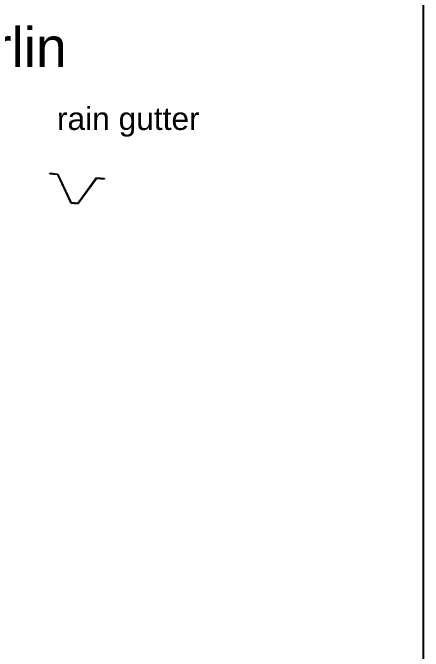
# Model space of a CAD drawing. Header units: inches. Extents: x -15 to 1885144, y -42615 to 866270.
# Drawn here: x 880456 to 884218, y 58175 to 64023 of the extents above; entities that cross this region are included whole.
import ezdxf

# ---------------------------------------------------------------- set-up
doc = ezdxf.new("R2010")
doc.units = ezdxf.units.IN
doc.header["$LTSCALE"] = 100
doc.header["$MEASUREMENT"] = 0
doc.linetypes.add('CENTER', pattern=[2, 1.25, -0.25, 0.25, -0.25])
doc.layers.add('sections', color=3, linetype='Continuous')
doc.layers.add('text', color=3, linetype='Continuous')
doc.styles.get("Standard").update_dxf_attribs({"font": 'arial.ttf'})

msp = doc.modelspace()

# ---------------------------------------------------------------- linework, layer by layer
at = {"layer": 'sections', "ltscale": 10}
for p, q in [((880794.817, 62550.355), (880795.008, 62552.346)), ((880794.817, 62550.355), (880865.669, 62543.553)), ((880795.008, 62552.346), (880866.679, 62545.465)), ((880865.669, 62543.553), (880987.289, 62282.737)), ((880866.679, 62545.465), (880988.299, 62284.649)), ((881225.359, 62511.032), (881056.341, 62278.117)), ((881226.175, 62509.222), (881056.969, 62276.048)), ((881225.359, 62511.032), (881296.02, 62504.249)), ((881226.175, 62509.222), (881295.855, 62502.533)), ((881295.855, 62502.533), (881296.02, 62504.249)), ((880987.289, 62282.737), (881056.969, 62276.048)), ((880988.299, 62284.649), (881056.341, 62278.117))]:
    msp.add_line(p, q, dxfattribs=at)
at = {"layer": 'sections'}
msp.add_lwpolyline([(842209.618, 87263.057), (884218.467, 87263.057), (884218.467, 23280.578), (842209.618, 23280.578)], close=True, dxfattribs=at)

# ---------------------------------------------------------------- texts
at = {"layer": 'sections', "linetype": 'CENTER'}
msp.add_text('roof and side purlin', height=362.25043, dxfattribs=at).set_placement((876646.843, 63526.468))
at = {"layer": 'text', "ltscale": 10}
msp.add_text('rain gutter', height=207.88921, dxfattribs=at).set_placement((880861.572, 62949.494))

doc.saveas('drawing.dxf')
